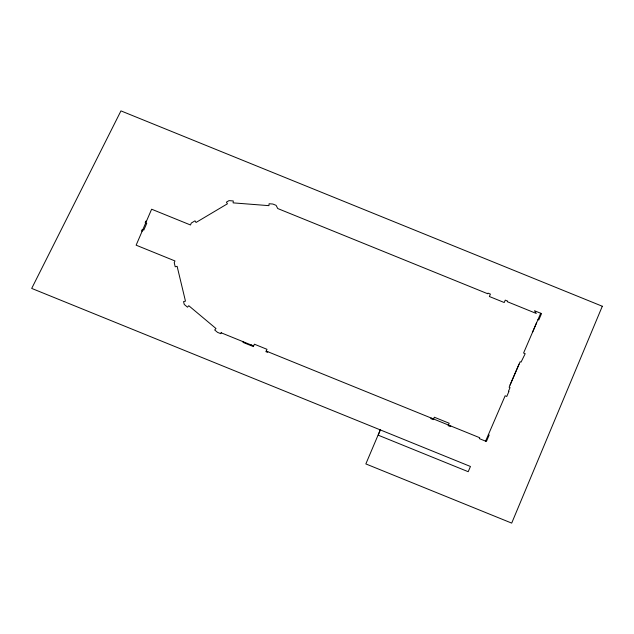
<?xml version="1.0" encoding="UTF-8"?>
<svg xmlns="http://www.w3.org/2000/svg" width="634" height="634" viewBox="0 0 634 634"><rect width="100%" height="100%" fill="white"/><g stroke="black" fill="none" stroke-linecap="round" stroke-linejoin="round"><path stroke-width="0.95" d="M532.409 332.533L536.475 322.999M221.345 332.351L220.775 333.674L217.549 332.367L214.696 329.973L215.98 328.515L188.781 305.723L187.498 307.181L184.248 304.447L183.559 301.594L185.469 301.142L177.124 266.335L175.206 266.779L174.223 262.69L174.976 260.946L136.128 245.176L151.629 209.212L190.477 224.983L191.317 223.033L195.01 220.838L196.025 222.471L227.432 203.799L226.417 202.159L229.001 200.629L233.28 200.962L233.114 202.872L268.935 205.654L269.101 203.744L272.866 204.037L276.091 205.345L277.732 208.531L487.704 293.748L487.974 293.122L490.407 294.113L489.377 296.506L504.228 302.529L505.258 300.144L507.588 301.087L507.319 301.705L536.301 313.465L534.462 310.723L541.531 313.592L538.781 319.972L537.949 319.528M251.421 344.904L251.167 345.696L243.044 342.4L243.297 341.607M252.031 345.316L251.761 345.942L253.362 346.592L254.392 344.199L266.985 349.31L265.955 351.696L267.493 352.322L267.762 351.704M431.128 418.004L430.858 418.63L433.299 419.613L434.33 417.227L449.181 423.25L448.151 425.644L450.473 426.587L450.742 425.969M485.589 441.153L505.139 395.79L506.772 396.448L508.967 391.352L508.516 391.17L510.045 387.62L509.134 387.255L520.142 361.737L521.045 362.101L525.198 353.693L523.573 353.035L540.715 313.259M146.399 221.361L145.844 221.139L145.21 222.613L146.763 223.239L143.799 230.118L142.246 229.484L141.612 230.958L142.159 231.188M488.362 434.718L489.179 435.043L486.405 441.478L479.336 438.617L479.724 437.729L266.217 351.077M221.155 332.787L253.632 345.966M519.016 364.138L510.029 385.036M602.3 306.246L511.693 523.113L365.842 463.922L380.432 429.527L378.229 435.186L468.201 471.704L470.452 466.481L31.7 288.415L120.951 110.887L602.3 306.246"/></g></svg>
